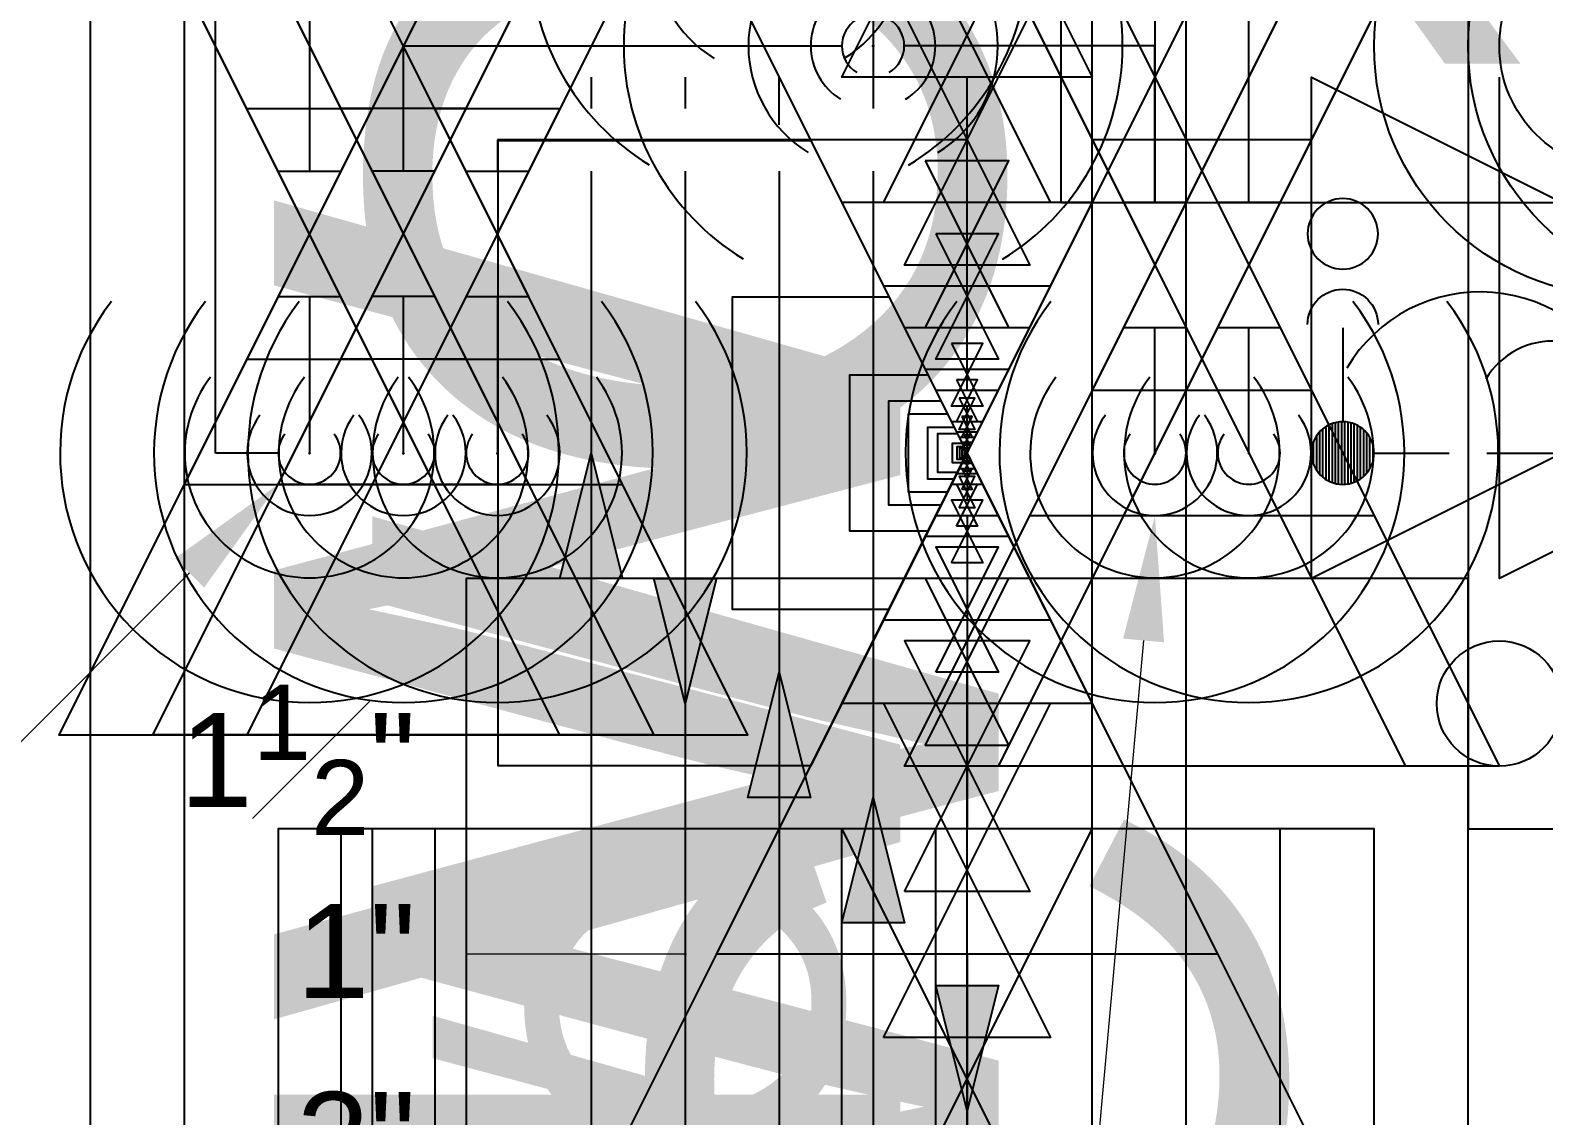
# Model space of a CAD drawing. Extents: x -6836 to 2023, y 218 to 1042.
# Drawn here: x -788.4 to -715.9, y 354 to 406 of the extents above; entities that cross this region are included whole.
import ezdxf
from ezdxf import colors
from ezdxf.entities.mleader import LeaderData, LeaderLine
from ezdxf.enums import TextEntityAlignment as Align
from ezdxf.math import Vec2, Vec3

# ---------------------------------------------------------------- set-up
doc = ezdxf.new("R2010")
doc.units = 0
doc.header["$LTSCALE"] = 18
doc.header["$MEASUREMENT"] = 0
doc.linetypes.add('VENT', pattern=[0.30000000000000004, 0.2, -0.1])
doc.layers.add('G-ANNO-TEXT', color=70, linetype='Continuous', lineweight=0)
for name, color, linetype in [('P-14HW-N', 3, 'Continuous'), ('P-14HW-N @ 192', 3, 'Continuous'), ('P-14HW-N @ 384', 3, 'Continuous'), ('P-14HW-N @ 48', 3, 'Continuous'), ('P-14HWC-N', 6, 'Continuous'), ('P-14HWC-N @ 192', 6, 'Continuous'), ('P-14HWC-N @ 384', 6, 'Continuous'), ('P-14HWC-N @ 48', 6, 'Continuous'), ('P-CW-N', 4, 'Continuous'), ('P-CW-N @ 1 (1)', 4, 'Continuous'), ('P-CW-N @ 192', 4, 'Continuous'), ('P-CW-N @ 384', 4, 'Continuous'), ('P-CW-N @ 48', 4, 'Continuous'), ('P-CW-N @ 96', 4, 'Continuous'), ('P-HW-N', 1, 'Continuous'), ('P-HW-N @ 1 (1)', 1, 'Continuous'), ('P-HW-N @ 192', 1, 'Continuous'), ('P-HW-N @ 384', 1, 'Continuous'), ('P-HW-N @ 48', 1, 'Continuous'), ('P-HW-N @ 96', 1, 'Continuous'), ('P-HWC-N', 2, 'Continuous'), ('P-HWC-N @ 1 (1)', 2, 'Continuous'), ('P-HWC-N @ 1 (2)', 2, 'Continuous'), ('P-HWC-N @ 12', 2, 'Continuous'), ('P-HWC-N @ 128', 2, 'Continuous'), ('P-HWC-N @ 16', 2, 'Continuous'), ('P-HWC-N @ 192', 2, 'Continuous'), ('P-HWC-N @ 2', 2, 'Continuous'), ('P-HWC-N @ 24', 2, 'Continuous'), ('P-HWC-N @ 384', 2, 'Continuous'), ('P-HWC-N @ 4', 2, 'Continuous'), ('P-HWC-N @ 48', 2, 'Continuous'), ('P-HWC-N @ 64', 2, 'Continuous'), ('P-HWC-N @ 768', 2, 'Continuous'), ('P-HWC-N @ 8', 2, 'Continuous'), ('P-HWC-N @ 96', 2, 'Continuous'), ('P-SAN-N', 6, 'Continuous'), ('P-SAN-N @ 48', 6, 'Continuous'), ('P-SANV-N', 5, 'VENT'), ('P-SANV-N @ 1 (1)', 5, 'VENT'), ('P-SANV-N @ 192', 5, 'VENT'), ('P-SANV-N @ 384', 5, 'VENT'), ('P-SANV-N @ 48', 5, 'VENT'), ('P-SANV-N @ 96', 5, 'VENT')]:
    doc.layers.add(name, color=color, linetype=linetype)
doc.styles.add('Arial', font='arial.ttf')
doc.dimstyles.new('Loop048', dxfattribs={"dimscale": 0, "dimtxt": 0.09375, "dimasz": 0.03125, "dimexe": 0.0625, "dimexo": 0.0625, "dimgap": 0.09375, "dimtad": 1, "dimdec": 4, "dimzin": 3, "dimdsep": 46, "dimlunit": 4, "dimtxsty": 'Arial', "dimblk": 'OBLIQUE', "dimcen": 0.09375, "dimdle": 0.0625, "dimclrd": 256, "dimclre": 256, "dimclrt": 256, "dimadec": 4, "dimazin": 0, "dimtfac": 0.8, "dimtdec": 4, "dimtix": 1, "dimtofl": 0, "dimtmove": 1, "dimatfit": 0, "dimldrblk": 'LeaderNoteBlock', "dimfxl": 1, "dimfrac": 1, "dimtolj": 1, "dimtzin": 0, "dimlwd": -1, "dimlwe": -1, "dimarcsym": 0})

# ---------------------------------------------------------------- blocks, each defined once
blk = doc.blocks.new('*U15')
at = {"linetype": 'Continuous'}
blk.add_arc((0, 0), 0.03111555437015312, 52.56696947382129, 307.4330305261797, dxfattribs=at)
blk = doc.blocks.new('*U2282')
at = {"layer": 'P-HW-N @ 1 (1)', "rotation": 89.99999999999999}
blk.add_blockref('*U15', (-730.0000000149357, 385.7428015229921), dxfattribs=at)
at = {"layer": 'P-HW-N @ 192', "xscale": 192.0000000000001, "yscale": 192.0000000000001, "zscale": 192.0000000000001, "rotation": 89.99999999999999}
blk.add_blockref('*U15', (-730.0000000149357, 385.7428015229921), dxfattribs=at)
at = {"layer": 'P-HW-N @ 384', "xscale": 384.0000000000001, "yscale": 384.0000000000001, "zscale": 384.0000000000001, "rotation": 89.99999999999999}
blk.add_blockref('*U15', (-730.0000000149357, 385.7428015229921), dxfattribs=at)
at = {"layer": 'P-HW-N @ 48', "xscale": 48, "yscale": 48, "zscale": 48, "rotation": 89.99999999999999}
blk.add_blockref('*U15', (-730.0000000149357, 385.7428015229921), dxfattribs=at)
at = {"layer": 'P-HW-N @ 96', "xscale": 96.00000000000003, "yscale": 96.00000000000003, "zscale": 96.00000000000003, "rotation": 89.99999999999999}
blk.add_blockref('*U15', (-730.0000000149357, 385.7428015229921), dxfattribs=at)
blk = doc.blocks.new('*U2283')
at = {"layer": 'P-CW-N @ 1 (1)', "rotation": 89.99999999999999}
blk.add_blockref('*U15', (-734.5000000149357, 385.7428015229921), dxfattribs=at)
at = {"layer": 'P-CW-N @ 192', "xscale": 192.0000000000001, "yscale": 192.0000000000001, "zscale": 192.0000000000001, "rotation": 89.99999999999999}
blk.add_blockref('*U15', (-734.5000000149357, 385.7428015229921), dxfattribs=at)
at = {"layer": 'P-CW-N @ 384', "xscale": 384.0000000000001, "yscale": 384.0000000000001, "zscale": 384.0000000000001, "rotation": 89.99999999999999}
blk.add_blockref('*U15', (-734.5000000149357, 385.7428015229921), dxfattribs=at)
at = {"layer": 'P-CW-N @ 48', "xscale": 48, "yscale": 48, "zscale": 48, "rotation": 89.99999999999999}
blk.add_blockref('*U15', (-734.5000000149357, 385.7428015229921), dxfattribs=at)
at = {"layer": 'P-CW-N @ 96', "xscale": 96.00000000000003, "yscale": 96.00000000000003, "zscale": 96.00000000000003, "rotation": 89.99999999999999}
blk.add_blockref('*U15', (-734.5000000149357, 385.7428015229921), dxfattribs=at)
blk = doc.blocks.new('*U36')
h = blk.add_hatch()
h.set_pattern_fill('ANSI31', color=256, scale=0.025, angle=135)
h.set_pattern_definition([(180, (0, 0), (-4.336808689942018e-19, -0.003125), [])])
edge = h.paths.add_edge_path()
edge.add_arc((-3.469446951953614e-18, -6.938893903907228e-18), 0.03125000000000001, 0, 360)
blk.add_circle((0, 0), 0.03125)
blk = doc.blocks.new('*U2284')
at = {"layer": 'P-SAN-N @ 48', "xscale": -48, "yscale": 48, "zscale": 48, "rotation": 270}
blk.add_blockref('*U36', (-725.5000000149357, 385.7428015229921), dxfattribs=at)
blk = doc.blocks.new('*U40')
at = {"linetype": 'Continuous'}
blk.add_circle((0, 0), 0.03515625, dxfattribs=at)
blk.add_arc((0.09046299364832541, 2.556089733746285e-18), 0.03515625, 90, 270, dxfattribs=at)
blk = doc.blocks.new('*U2285')
at = {"layer": 'P-SAN-N @ 48', "xscale": -48, "yscale": 48, "zscale": 48, "rotation": 90}
blk.add_blockref('*U40', (-725.5000000149357, 396.2428015229921), dxfattribs=at)
blk = doc.blocks.new('*U41')
blk.add_circle((0, 0), 0.03125)
blk = doc.blocks.new('*U2302')
at = {"layer": 'P-HW-N @ 1 (1)', "rotation": 180}
blk.add_blockref('*U41', (-707.5000000149357, 405.2428015229925), dxfattribs=at)
at = {"layer": 'P-HW-N @ 192', "xscale": 192, "yscale": 192, "zscale": 192, "rotation": 180}
blk.add_blockref('*U41', (-707.5000000149357, 405.2428015229925), dxfattribs=at)
at = {"layer": 'P-HW-N @ 384', "xscale": 384, "yscale": 384, "zscale": 384, "rotation": 180}
blk.add_blockref('*U41', (-707.5000000149357, 405.2428015229925), dxfattribs=at)
at = {"layer": 'P-HW-N @ 48', "xscale": 48, "yscale": 48, "zscale": 48, "rotation": 180}
blk.add_blockref('*U41', (-707.5000000149357, 405.2428015229925), dxfattribs=at)
at = {"layer": 'P-HW-N @ 96', "xscale": 96, "yscale": 96, "zscale": 96, "rotation": 180}
blk.add_blockref('*U41', (-707.5000000149357, 405.2428015229925), dxfattribs=at)
blk = doc.blocks.new('*U2306')
at = {"layer": 'P-HWC-N @ 1 (1)', "rotation": 180}
blk.add_blockref('*U41', (-712.0000000149357, 405.2428015229925), dxfattribs=at)
at = {"layer": 'P-HWC-N @ 192', "xscale": 192, "yscale": 192, "zscale": 192, "rotation": 180}
blk.add_blockref('*U41', (-712.0000000149357, 405.2428015229925), dxfattribs=at)
at = {"layer": 'P-HWC-N @ 384', "xscale": 384, "yscale": 384, "zscale": 384, "rotation": 180}
blk.add_blockref('*U41', (-712.0000000149357, 405.2428015229925), dxfattribs=at)
at = {"layer": 'P-HWC-N @ 48', "xscale": 48, "yscale": 48, "zscale": 48, "rotation": 180}
blk.add_blockref('*U41', (-712.0000000149357, 405.2428015229925), dxfattribs=at)
at = {"layer": 'P-HWC-N @ 96', "xscale": 96, "yscale": 96, "zscale": 96, "rotation": 180}
blk.add_blockref('*U41', (-712.0000000149357, 405.2428015229925), dxfattribs=at)
blk = doc.blocks.new('PLMB BALL VALVES')
at = {"linetype": 'Continuous'}
blk.add_lwpolyline([(-0.06249999999977263, -0.03124999999991473), (-0.06249999999977263, 0.03124999999991463), (0.0625, -0.03124999999991473), (0.0625, 0.03124999999991472), (-0.06249999999977263, -0.03124999999991473)], dxfattribs=at)
blk = doc.blocks.new('*U2309')
at = {"layer": 'P-HWC-N @ 1 (1)'}
blk.add_blockref('PLMB BALL VALVES', (-703.0000000149357, 391.7428015229925), dxfattribs=at)
at = {"layer": 'P-HWC-N @ 192', "xscale": 192, "yscale": 192, "zscale": 192}
blk.add_blockref('PLMB BALL VALVES', (-703.0000000149357, 391.7428015229925), dxfattribs=at)
at = {"layer": 'P-HWC-N @ 384', "xscale": 384, "yscale": 384, "zscale": 384}
blk.add_blockref('PLMB BALL VALVES', (-703.0000000149357, 391.7428015229925), dxfattribs=at)
at = {"layer": 'P-HWC-N @ 48', "xscale": 48, "yscale": 48, "zscale": 48}
blk.add_blockref('PLMB BALL VALVES', (-703.0000000149357, 391.7428015229925), dxfattribs=at)
at = {"layer": 'P-HWC-N @ 96', "xscale": 96, "yscale": 96, "zscale": 96}
blk.add_blockref('PLMB BALL VALVES', (-703.0000000149357, 391.7428015229925), dxfattribs=at)
blk = doc.blocks.new('*U56')
at = {"linetype": 'Continuous'}
blk.add_lwpolyline([(-0.0625, 0.0625, 0, 0.02734375, 0), (-0.004140429033668624, 0.0625, 0, 0, 0), (-0.004140429033668624, 0.0625, 0, 0, 0), (0.06249999999977263, 0.0625, 0, 0, 0)], format="xyseb", dxfattribs=at)
blk.add_lwpolyline([(-0.0625, 0.03125), (-0.0625, -0.03125), (0.0625, 0.03125), (0.0625, -0.03125)], dxfattribs=at)
blk.add_circle((0.0625, 0.046875), 0.007812499999988433, dxfattribs=at)
blk = doc.blocks.new('*U2310')
at = {"layer": 'P-HWC-N @ 1 (1)', "rotation": 180}
blk.add_blockref('*U56', (-694.0000000149357, 391.7428015229925), dxfattribs=at)
at = {"layer": 'P-HWC-N @ 192', "xscale": 192, "yscale": 192, "zscale": 192, "rotation": 180}
blk.add_blockref('*U56', (-694.0000000149357, 391.7428015229925), dxfattribs=at)
at = {"layer": 'P-HWC-N @ 384', "xscale": 384, "yscale": 384, "zscale": 384, "rotation": 180}
blk.add_blockref('*U56', (-694.0000000149357, 391.7428015229925), dxfattribs=at)
at = {"layer": 'P-HWC-N @ 48', "xscale": 48, "yscale": 48, "zscale": 48, "rotation": 180}
blk.add_blockref('*U56', (-694.0000000149357, 391.7428015229925), dxfattribs=at)
at = {"layer": 'P-HWC-N @ 96', "xscale": 96, "yscale": 96, "zscale": 96, "rotation": 180}
blk.add_blockref('*U56', (-694.0000000149357, 391.7428015229925), dxfattribs=at)
blk = doc.blocks.new('*U2313')
at = {"layer": 'P-HW-N @ 1 (1)', "rotation": 89.99999999999999}
blk.add_blockref('PLMB BALL VALVES', (-730.0000000149357, 394.7428015229921), dxfattribs=at)
at = {"layer": 'P-HW-N @ 192', "xscale": 192.0000000000001, "yscale": 192.0000000000001, "zscale": 192.0000000000001, "rotation": 89.99999999999999}
blk.add_blockref('PLMB BALL VALVES', (-730.0000000149357, 394.7428015229921), dxfattribs=at)
at = {"layer": 'P-HW-N @ 384', "xscale": 384.0000000000001, "yscale": 384.0000000000001, "zscale": 384.0000000000001, "rotation": 89.99999999999999}
blk.add_blockref('PLMB BALL VALVES', (-730.0000000149357, 394.7428015229921), dxfattribs=at)
at = {"layer": 'P-HW-N @ 48', "xscale": 48, "yscale": 48, "zscale": 48, "rotation": 89.99999999999999}
blk.add_blockref('PLMB BALL VALVES', (-730.0000000149357, 394.7428015229921), dxfattribs=at)
at = {"layer": 'P-HW-N @ 96', "xscale": 96.00000000000003, "yscale": 96.00000000000003, "zscale": 96.00000000000003, "rotation": 89.99999999999999}
blk.add_blockref('PLMB BALL VALVES', (-730.0000000149357, 394.7428015229921), dxfattribs=at)
blk = doc.blocks.new('*U2314')
at = {"layer": 'P-CW-N @ 1 (1)', "rotation": 89.99999999999999}
blk.add_blockref('PLMB BALL VALVES', (-734.5000000149357, 394.7428015229921), dxfattribs=at)
at = {"layer": 'P-CW-N @ 192', "xscale": 192.0000000000001, "yscale": 192.0000000000001, "zscale": 192.0000000000001, "rotation": 89.99999999999999}
blk.add_blockref('PLMB BALL VALVES', (-734.5000000149357, 394.7428015229921), dxfattribs=at)
at = {"layer": 'P-CW-N @ 384', "xscale": 384.0000000000001, "yscale": 384.0000000000001, "zscale": 384.0000000000001, "rotation": 89.99999999999999}
blk.add_blockref('PLMB BALL VALVES', (-734.5000000149357, 394.7428015229921), dxfattribs=at)
at = {"layer": 'P-CW-N @ 48', "xscale": 48, "yscale": 48, "zscale": 48, "rotation": 89.99999999999999}
blk.add_blockref('PLMB BALL VALVES', (-734.5000000149357, 394.7428015229921), dxfattribs=at)
at = {"layer": 'P-CW-N @ 96', "xscale": 96.00000000000003, "yscale": 96.00000000000003, "zscale": 96.00000000000003, "rotation": 89.99999999999999}
blk.add_blockref('PLMB BALL VALVES', (-734.5000000149357, 394.7428015229921), dxfattribs=at)
blk = doc.blocks.new('*U39')
at = {"layer": 'DEFPOINTS'}
blk.add_lwpolyline([(-0.125, -0.0625), (0.125, -0.0625), (0.125, 0.0625), (-0.125, 0.0625)], close=True, dxfattribs=at)
at = {"style": 'Arial'}
blk.add_text('HW', height=0.078125, dxfattribs=at).set_placement((-3.713743472833174e-17, 0), align=Align.MIDDLE)
blk = doc.blocks.new('*U2315')
at = {"layer": 'P-HW-N @ 384', "linetype": 'ByBlock', "lineweight": -2, "xscale": 384, "yscale": 384, "zscale": 384, "rotation": 89.99999999999999}
blk.add_blockref('*U39', (-752.5000000149357, 319.7428015229925), dxfattribs=at)
blk = doc.blocks.new('*U17')
at = {"layer": 'DEFPOINTS'}
blk.add_lwpolyline([(-0.125, -0.0625), (0.125, -0.0625), (0.125, 0.0625), (-0.125, 0.0625)], close=True, dxfattribs=at)
at = {"style": 'Arial'}
blk.add_text('CW', height=0.078125, dxfattribs=at).set_placement((-3.686292673615752e-17, 2.775557561562891e-17), align=Align.MIDDLE)
blk = doc.blocks.new('*U2316')
at = {"layer": 'P-CW-N @ 384', "linetype": 'ByBlock', "lineweight": -2, "xscale": 384, "yscale": 384, "zscale": 384, "rotation": 89.99999999999999}
blk.add_blockref('*U17', (-748.0000000149357, 319.7428015229925), dxfattribs=at)
blk = doc.blocks.new('*U16')
at = {"layer": 'DEFPOINTS'}
blk.add_lwpolyline([(-0.15625, -0.0625), (0.15625, -0.0625), (0.15625, 0.0625), (-0.15625, 0.0625)], close=True, dxfattribs=at)
at = {"style": 'Arial'}
blk.add_text('HWC', height=0.078125, dxfattribs=at).set_placement((-6.572811999932464e-17, 0), align=Align.MIDDLE)
blk = doc.blocks.new('*U2317')
at = {"layer": 'P-HWC-N @ 384', "linetype": 'ByBlock', "lineweight": -2, "xscale": 384, "yscale": 384, "zscale": 384, "rotation": 89.99999999999999}
blk.add_blockref('*U16', (-743.5000000149357, 319.7428015229925), dxfattribs=at)
blk = doc.blocks.new('*U30')
at = {"layer": 'DEFPOINTS'}
blk.add_lwpolyline([(-0.25, -0.06249999999999999), (0.25, -0.0625), (0.25, 0.0625), (-0.25, 0.0625)], close=True, dxfattribs=at)
at = {"insert": (-1.110223024625157e-16, 0.03903585436562074), "char_height": 0.078125, "width": 0.3407139839491038, "attachment_point": 2, "style": 'Arial'}
blk.add_mtext('140%%DHWC', dxfattribs=at)
blk = doc.blocks.new('*U2318')
at = {"layer": 'P-14HWC-N @ 192', "linetype": 'ByBlock', "lineweight": -2, "xscale": 192, "yscale": 192, "zscale": 192, "rotation": 89.99999999999999}
blk.add_blockref('*U30', (-757.0000000149357, 319.7428015229925), dxfattribs=at)
at = {"layer": 'P-14HWC-N @ 384', "linetype": 'ByBlock', "lineweight": -2, "xscale": 384, "yscale": 384, "zscale": 384, "rotation": 89.99999999999999}
blk.add_blockref('*U30', (-757.0000000149357, 319.7428015229925), dxfattribs=at)
blk = doc.blocks.new('*U18')
at = {"layer": 'DEFPOINTS'}
blk.add_lwpolyline([(-0.25, -0.06249999999999999), (0.25, -0.0625), (0.25, 0.0625), (-0.25, 0.0625)], close=True, dxfattribs=at)
at = {"insert": (-5.551115123125783e-17, 0.03956876705320601), "char_height": 0.078125, "width": 0.2237833603342428, "attachment_point": 2, "style": 'Arial'}
blk.add_mtext('140%%DHW', dxfattribs=at)
blk = doc.blocks.new('*U2319')
at = {"layer": 'P-14HW-N @ 192', "linetype": 'ByBlock', "lineweight": -2, "xscale": 192, "yscale": 192, "zscale": 192, "rotation": 89.99999999999999}
blk.add_blockref('*U18', (-761.5000000149357, 319.7428015229925), dxfattribs=at)
at = {"layer": 'P-14HW-N @ 384', "linetype": 'ByBlock', "lineweight": -2, "xscale": 384, "yscale": 384, "zscale": 384, "rotation": 89.99999999999999}
blk.add_blockref('*U18', (-761.5000000149357, 319.7428015229925), dxfattribs=at)
blk = doc.blocks.new('*U3')
at = {"linetype": 'Continuous'}
blk.add_arc((0, 0), 0.03111555437015312, 232.5669694738212, 127.4330305261797, dxfattribs=at)
blk = doc.blocks.new('*U2329')
at = {"layer": 'P-HWC-N @ 1 (1)', "rotation": 270}
blk.add_blockref('*U3', (-766.0000000149357, 385.7428015229925), dxfattribs=at)
at = {"layer": 'P-HWC-N @ 192', "xscale": 192, "yscale": 192, "zscale": 192, "rotation": 270}
blk.add_blockref('*U3', (-766.0000000149357, 385.7428015229925), dxfattribs=at)
at = {"layer": 'P-HWC-N @ 384', "xscale": 384, "yscale": 384, "zscale": 384, "rotation": 270}
blk.add_blockref('*U3', (-766.0000000149357, 385.7428015229925), dxfattribs=at)
at = {"layer": 'P-HWC-N @ 48', "xscale": 48, "yscale": 48, "zscale": 48, "rotation": 270}
blk.add_blockref('*U3', (-766.0000000149357, 385.7428015229925), dxfattribs=at)
at = {"layer": 'P-HWC-N @ 96', "xscale": 96, "yscale": 96, "zscale": 96, "rotation": 270}
blk.add_blockref('*U3', (-766.0000000149357, 385.7428015229925), dxfattribs=at)
blk = doc.blocks.new('*U2330')
at = {"layer": 'P-CW-N @ 1 (1)', "rotation": 270}
blk.add_blockref('*U3', (-770.5000000149357, 385.7428015229925), dxfattribs=at)
at = {"layer": 'P-CW-N @ 192', "xscale": 192, "yscale": 192, "zscale": 192, "rotation": 270}
blk.add_blockref('*U3', (-770.5000000149357, 385.7428015229925), dxfattribs=at)
at = {"layer": 'P-CW-N @ 384', "xscale": 384, "yscale": 384, "zscale": 384, "rotation": 270}
blk.add_blockref('*U3', (-770.5000000149357, 385.7428015229925), dxfattribs=at)
at = {"layer": 'P-CW-N @ 48', "xscale": 48, "yscale": 48, "zscale": 48, "rotation": 270}
blk.add_blockref('*U3', (-770.5000000149357, 385.7428015229925), dxfattribs=at)
at = {"layer": 'P-CW-N @ 96', "xscale": 96, "yscale": 96, "zscale": 96, "rotation": 270}
blk.add_blockref('*U3', (-770.5000000149357, 385.7428015229925), dxfattribs=at)
blk = doc.blocks.new('*U2331')
at = {"layer": 'P-HW-N @ 1 (1)', "rotation": 270}
blk.add_blockref('*U3', (-775.0000000149357, 385.7428015229925), dxfattribs=at)
at = {"layer": 'P-HW-N @ 192', "xscale": 192, "yscale": 192, "zscale": 192, "rotation": 270}
blk.add_blockref('*U3', (-775.0000000149357, 385.7428015229925), dxfattribs=at)
at = {"layer": 'P-HW-N @ 384', "xscale": 384, "yscale": 384, "zscale": 384, "rotation": 270}
blk.add_blockref('*U3', (-775.0000000149357, 385.7428015229925), dxfattribs=at)
at = {"layer": 'P-HW-N @ 48', "xscale": 48, "yscale": 48, "zscale": 48, "rotation": 270}
blk.add_blockref('*U3', (-775.0000000149357, 385.7428015229925), dxfattribs=at)
at = {"layer": 'P-HW-N @ 96', "xscale": 96, "yscale": 96, "zscale": 96, "rotation": 270}
blk.add_blockref('*U3', (-775.0000000149357, 385.7428015229925), dxfattribs=at)
blk = doc.blocks.new('*U51')
for start, end in [(121.274325396742, 238.7256746032579), (301.4341766631704, 58.56582333682955)]:
    blk.add_arc((0, 0), 0.03111555437015312, start, end)
blk = doc.blocks.new('*U2332')
at = {"layer": 'P-HW-N @ 1 (1)', "rotation": 180}
blk.add_blockref('*U51', (-752.5000000149357, 409.7428015229925), dxfattribs=at)
at = {"layer": 'P-HW-N @ 192', "xscale": 192, "yscale": 192, "zscale": 192, "rotation": 180}
blk.add_blockref('*U51', (-752.5000000149357, 409.7428015229925), dxfattribs=at)
at = {"layer": 'P-HW-N @ 384', "xscale": 384, "yscale": 384, "zscale": 384, "rotation": 180}
blk.add_blockref('*U51', (-752.5000000149357, 409.7428015229925), dxfattribs=at)
at = {"layer": 'P-HW-N @ 48', "xscale": 48, "yscale": 48, "zscale": 48, "rotation": 180}
blk.add_blockref('*U51', (-752.5000000149357, 409.7428015229925), dxfattribs=at)
at = {"layer": 'P-HW-N @ 96', "xscale": 96, "yscale": 96, "zscale": 96, "rotation": 180}
blk.add_blockref('*U51', (-752.5000000149357, 409.7428015229925), dxfattribs=at)
blk = doc.blocks.new('*U2333')
at = {"layer": 'P-CW-N @ 1 (1)', "rotation": 180}
blk.add_blockref('*U51', (-748.0000000149357, 405.2428015229925), dxfattribs=at)
at = {"layer": 'P-CW-N @ 192', "xscale": 192, "yscale": 192, "zscale": 192, "rotation": 180}
blk.add_blockref('*U51', (-748.0000000149357, 405.2428015229925), dxfattribs=at)
at = {"layer": 'P-CW-N @ 384', "xscale": 384, "yscale": 384, "zscale": 384, "rotation": 180}
blk.add_blockref('*U51', (-748.0000000149357, 405.2428015229925), dxfattribs=at)
at = {"layer": 'P-CW-N @ 48', "xscale": 48, "yscale": 48, "zscale": 48, "rotation": 180}
blk.add_blockref('*U51', (-748.0000000149357, 405.2428015229925), dxfattribs=at)
at = {"layer": 'P-CW-N @ 96', "xscale": 96, "yscale": 96, "zscale": 96, "rotation": 180}
blk.add_blockref('*U51', (-748.0000000149357, 405.2428015229925), dxfattribs=at)
blk = doc.blocks.new('*U2334')
at = {"layer": 'P-CW-N @ 1 (1)', "rotation": 89.99999999999999}
blk.add_blockref('PLMB BALL VALVES', (-770.5000000149357, 396.2428015229925), dxfattribs=at)
at = {"layer": 'P-CW-N @ 192', "xscale": 192, "yscale": 192, "zscale": 192, "rotation": 89.99999999999999}
blk.add_blockref('PLMB BALL VALVES', (-770.5000000149357, 396.2428015229925), dxfattribs=at)
at = {"layer": 'P-CW-N @ 384', "xscale": 384, "yscale": 384, "zscale": 384, "rotation": 89.99999999999999}
blk.add_blockref('PLMB BALL VALVES', (-770.5000000149357, 396.2428015229925), dxfattribs=at)
at = {"layer": 'P-CW-N @ 48', "xscale": 48, "yscale": 48, "zscale": 48, "rotation": 90}
blk.add_blockref('PLMB BALL VALVES', (-770.5000000149357, 396.2428015229925), dxfattribs=at)
at = {"layer": 'P-CW-N @ 96', "xscale": 96, "yscale": 96, "zscale": 96, "rotation": 89.99999999999999}
blk.add_blockref('PLMB BALL VALVES', (-770.5000000149357, 396.2428015229925), dxfattribs=at)
blk = doc.blocks.new('*U2335')
at = {"layer": 'P-HW-N @ 1 (1)', "rotation": 270}
blk.add_blockref('PLMB BALL VALVES', (-775.0000000149357, 396.2428015229925), dxfattribs=at)
at = {"layer": 'P-HW-N @ 192', "xscale": 192, "yscale": 192, "zscale": 192, "rotation": 270}
blk.add_blockref('PLMB BALL VALVES', (-775.0000000149357, 396.2428015229925), dxfattribs=at)
at = {"layer": 'P-HW-N @ 384', "xscale": 384, "yscale": 384, "zscale": 384, "rotation": 270}
blk.add_blockref('PLMB BALL VALVES', (-775.0000000149357, 396.2428015229925), dxfattribs=at)
at = {"layer": 'P-HW-N @ 48', "xscale": 48, "yscale": 48, "zscale": 48, "rotation": 270}
blk.add_blockref('PLMB BALL VALVES', (-775.0000000149357, 396.2428015229925), dxfattribs=at)
at = {"layer": 'P-HW-N @ 96', "xscale": 96, "yscale": 96, "zscale": 96, "rotation": 270}
blk.add_blockref('PLMB BALL VALVES', (-775.0000000149357, 396.2428015229925), dxfattribs=at)
blk = doc.blocks.new('*U2336')
at = {"layer": 'P-HWC-N @ 1 (1)', "rotation": 270}
blk.add_blockref('PLMB BALL VALVES', (-766.0000000149357, 396.2428015229925), dxfattribs=at)
at = {"layer": 'P-HWC-N @ 192', "xscale": 192, "yscale": 192, "zscale": 192, "rotation": 270}
blk.add_blockref('PLMB BALL VALVES', (-766.0000000149357, 396.2428015229925), dxfattribs=at)
at = {"layer": 'P-HWC-N @ 384', "xscale": 384, "yscale": 384, "zscale": 384, "rotation": 270}
blk.add_blockref('PLMB BALL VALVES', (-766.0000000149357, 396.2428015229925), dxfattribs=at)
at = {"layer": 'P-HWC-N @ 48', "xscale": 48, "yscale": 48, "zscale": 48, "rotation": 270}
blk.add_blockref('PLMB BALL VALVES', (-766.0000000149357, 396.2428015229925), dxfattribs=at)
at = {"layer": 'P-HWC-N @ 96', "xscale": 96, "yscale": 96, "zscale": 96, "rotation": 270}
blk.add_blockref('PLMB BALL VALVES', (-766.0000000149357, 396.2428015229925), dxfattribs=at)
blk = doc.blocks.new('*U2403')
at = {"layer": 'P-14HWC-N @ 384', "linetype": 'ByBlock', "lineweight": -2, "xscale": 384, "yscale": 384, "zscale": 384, "rotation": 89.99999999999999}
blk.add_blockref('*U30', (-710.5000000149357, 493.7428015229925), dxfattribs=at)
blk = doc.blocks.new('*U2404')
at = {"layer": 'P-14HW-N @ 384', "linetype": 'ByBlock', "lineweight": -2, "xscale": 384, "yscale": 384, "zscale": 384, "rotation": 89.99999999999999}
blk.add_blockref('*U18', (-715.0000000149357, 493.7428015229925), dxfattribs=at)
blk = doc.blocks.new('*U2408')
at = {"layer": 'P-HWC-N @ 384', "linetype": 'ByBlock', "lineweight": -2, "xscale": 384, "yscale": 384, "zscale": 384}
blk.add_blockref('*U16', (-659.5000000149357, 391.7428015229925), dxfattribs=at)
blk = doc.blocks.new('_Oblique')
at = {"color": 0, "linetype": 'ByBlock', "lineweight": -2}
blk.add_line((-0.5, -0.5), (0.5, 0.5), dxfattribs=at)
blk = doc.blocks.new('LeaderNoteBlock')
blk.add_ellipse((0, 0), major_axis=(1, -1.836909530733566e-16), ratio=0.2499999999998295, start_param=5.387520513321723, end_param=10.32044275462724)
blk = doc.blocks.new('*U120')
for p, q in [((-0.0625, 9.505924936092924e-10), (-0.09375, 9.505924974363136e-10)), ((0.0625000009887199, 2.00678804205732e-09), (0.09375000098871988, 2.534885816638908e-09))]:
    blk.add_line(p, q)
at = {"linetype": 'Continuous'}
for points in [[(-0.2187499999997726, 0.03125000095050724), (-0.09375, -0.03124999904932224), (-0.09375, 0.03125000095050724), (-0.2187499999997726, -0.03124999904932224), (-0.2187499999997726, 0.03125000095050724)], [(-0.01950223899833947, -0.009751119128395658), (-0.06250000047529625, -0.03124999904940751), (-0.06249999952470375, 0.03125000095059249), (-0.01950223850397403, 0.009751119622759319)], [(0.01950223850397226, -0.009751119622759319), (0.06249999952470375, -0.03125000095059249), (0.06250000047529625, 0.03124999904940751), (0.0195022389983377, 0.009751119128395658)], [(0.2187500004603947, 0.03125000464719163), (0.09375000151681766, -0.03124999746502892), (0.09375000046062211, 0.03125000253480055), (0.2187500015165903, -0.03124999535263783), (0.2187500004603947, 0.03125000464719163)], [(-0.01950223850397423, 0.00975111962275942), (-0.01950223850397423, 0.02925335812675912), (0.0195022389983379, 0.02925335812675912), (0.0195022389983379, 0.00975111912839576)], [(-0.01950223850397562, -0.009751119622759222), (4.943599696272116e-10, -4.943635590677493e-10), (-0.01950223800961018, 0.009751119128395755)], [(0.01950223899833789, 0.009751119128395757), (4.943647435862175e-10, -4.943635590677493e-10), (0.01950223949270333, -0.00975111962275922)]]:
    blk.add_lwpolyline(points, dxfattribs=at)
blk = doc.blocks.new('*U2487')
at = {"layer": 'P-HWC-N @ 1 (1)', "rotation": 89.99999999999999}
blk.add_blockref('*U120', (-743.5000000149357, 385.7428015229925), dxfattribs=at)
at = {"layer": 'P-HWC-N @ 1 (2)', "rotation": 89.99999999999999}
blk.add_blockref('*U120', (-743.5000000149357, 385.7428015229925), dxfattribs=at)
at = {"layer": 'P-HWC-N @ 12', "xscale": 12, "yscale": 12, "zscale": 12, "rotation": 89.99999999999999}
blk.add_blockref('*U120', (-743.5000000149357, 385.7428015229925), dxfattribs=at)
at = {"layer": 'P-HWC-N @ 128', "xscale": 128, "yscale": 128, "zscale": 128, "rotation": 89.99999999999999}
blk.add_blockref('*U120', (-743.5000000149357, 385.7428015229925), dxfattribs=at)
at = {"layer": 'P-HWC-N @ 16', "xscale": 16, "yscale": 16, "zscale": 16, "rotation": 89.99999999999999}
blk.add_blockref('*U120', (-743.5000000149357, 385.7428015229925), dxfattribs=at)
at = {"layer": 'P-HWC-N @ 192', "xscale": 192.0000000000001, "yscale": 192.0000000000001, "zscale": 192.0000000000001, "rotation": 89.99999999999999}
blk.add_blockref('*U120', (-743.5000000149357, 385.7428015229925), dxfattribs=at)
at = {"layer": 'P-HWC-N @ 2', "xscale": 2, "yscale": 2, "zscale": 2, "rotation": 89.99999999999999}
blk.add_blockref('*U120', (-743.5000000149357, 385.7428015229925), dxfattribs=at)
at = {"layer": 'P-HWC-N @ 24', "xscale": 24.00000000000001, "yscale": 24.00000000000001, "zscale": 24.00000000000001, "rotation": 89.99999999999999}
blk.add_blockref('*U120', (-743.5000000149357, 385.7428015229925), dxfattribs=at)
at = {"layer": 'P-HWC-N @ 384', "xscale": 384.0000000000001, "yscale": 384.0000000000001, "zscale": 384.0000000000001, "rotation": 89.99999999999999}
blk.add_blockref('*U120', (-743.5000000149357, 385.7428015229925), dxfattribs=at)
at = {"layer": 'P-HWC-N @ 4', "xscale": 4.000000000000001, "yscale": 4.000000000000001, "zscale": 4.000000000000001, "rotation": 89.99999999999999}
blk.add_blockref('*U120', (-743.5000000149357, 385.7428015229925), dxfattribs=at)
at = {"layer": 'P-HWC-N @ 48', "xscale": 48, "yscale": 48, "zscale": 48, "rotation": 90}
blk.add_blockref('*U120', (-743.5000000149357, 385.7428015229925), dxfattribs=at)
at = {"layer": 'P-HWC-N @ 64', "xscale": 64.00000000000001, "yscale": 64.00000000000001, "zscale": 64.00000000000001, "rotation": 89.99999999999999}
blk.add_blockref('*U120', (-743.5000000149357, 385.7428015229925), dxfattribs=at)
at = {"layer": 'P-HWC-N @ 768', "xscale": 768.0000000000002, "yscale": 768.0000000000002, "zscale": 768.0000000000002, "rotation": 89.99999999999999}
blk.add_blockref('*U120', (-743.5000000149357, 385.7428015229925), dxfattribs=at)
at = {"layer": 'P-HWC-N @ 8', "xscale": 8.000000000000002, "yscale": 8.000000000000002, "zscale": 8.000000000000002, "rotation": 89.99999999999999}
blk.add_blockref('*U120', (-743.5000000149357, 385.7428015229925), dxfattribs=at)
at = {"layer": 'P-HWC-N @ 96', "xscale": 96.00000000000003, "yscale": 96.00000000000003, "zscale": 96.00000000000003, "rotation": 89.99999999999999}
blk.add_blockref('*U120', (-743.5000000149357, 385.7428015229925), dxfattribs=at)
blk = doc.blocks.new('continuation')
blk.add_lwpolyline([(-0.002788043109108726, -0.03465576865603624, -0.6251024259306418), (4.252908789026399e-13, 1.409705685517793e-13, 0.6251024259306432), (0.002788043109534089, 0.03465576865617724)], format="xyb")
blk = doc.blocks.new('*U2489')
at = {"layer": 'P-SANV-N @ 1 (1)', "rotation": 270}
blk.add_blockref('continuation', (-712.0000000149357, 388.7428015229925), dxfattribs=at)
at = {"layer": 'P-SANV-N @ 192', "xscale": 192, "yscale": 192, "zscale": 192, "rotation": 270}
blk.add_blockref('continuation', (-712.0000000149357, 388.7428015229925), dxfattribs=at)
at = {"layer": 'P-SANV-N @ 384', "xscale": 384, "yscale": 384, "zscale": 384, "rotation": 270}
blk.add_blockref('continuation', (-712.0000000149357, 388.7428015229925), dxfattribs=at)
at = {"layer": 'P-SANV-N @ 48', "xscale": 48, "yscale": 48, "zscale": 48, "rotation": 270}
blk.add_blockref('continuation', (-712.0000000149357, 388.7428015229925), dxfattribs=at)
at = {"layer": 'P-SANV-N @ 96', "xscale": 96, "yscale": 96, "zscale": 96, "rotation": 270}
blk.add_blockref('continuation', (-712.0000000149357, 388.7428015229925), dxfattribs=at)
blk = doc.blocks.new('*U2490')
at = {"layer": 'P-SANV-N @ 1 (1)', "rotation": 270}
blk.add_blockref('continuation', (-712.0000000149357, 409.7428015229925), dxfattribs=at)
at = {"layer": 'P-SANV-N @ 192', "xscale": 192, "yscale": 192, "zscale": 192, "rotation": 270}
blk.add_blockref('continuation', (-712.0000000149357, 409.7428015229925), dxfattribs=at)
at = {"layer": 'P-SANV-N @ 384', "xscale": 384, "yscale": 384, "zscale": 384, "rotation": 270}
blk.add_blockref('continuation', (-712.0000000149357, 409.7428015229925), dxfattribs=at)
at = {"layer": 'P-SANV-N @ 48', "xscale": 48, "yscale": 48, "zscale": 48, "rotation": 270}
blk.add_blockref('continuation', (-712.0000000149357, 409.7428015229925), dxfattribs=at)
at = {"layer": 'P-SANV-N @ 96', "xscale": 96, "yscale": 96, "zscale": 96, "rotation": 270}
blk.add_blockref('continuation', (-712.0000000149357, 409.7428015229925), dxfattribs=at)
blk = doc.blocks.new('FlowArrow')
blk.add_hatch(color=256).paths.add_polyline_path([(-0.125, 1.539567084929416e-17), (1.387778780781446e-17, -0.03124999999999999), (1.387778780781446e-17, 0.03125000000000001)])
blk.add_lwpolyline([(-0.125, 1.530808498934192e-17), (1.387778780781446e-17, 0.03125000000000001), (1.387778780781446e-17, -0.03124999999999999), (-0.125, 1.530808498934192e-17)])

msp = doc.modelspace()

# ---------------------------------------------------------------- linework, layer by layer
at = {"layer": 'P-14HW-N'}
for p, q in [((-761.5000000149357, 403.7428015229925), (-761.5000000149357, 402.2428015229925)), ((-761.5000000149357, 399.2428015229925), (-761.5000000149357, 331.7428015229925))]:
    msp.add_line(p, q, dxfattribs=at)
at = {"layer": 'P-14HWC-N'}
for p, q in [((-757.0000000149357, 403.7428015229925), (-757.0000000149357, 402.2428015229925)), ((-757.0000000149357, 399.2428015229925), (-757.0000000149357, 331.7428015229925))]:
    msp.add_line(p, q, dxfattribs=at)
at = {"layer": 'P-CW-N'}
for p, q in [((-748.0000000149357, 408.2428015229925), (-748.0000000149357, 402.2428015229925)), ((-770.5000000149357, 405.2428015229925), (-749.5000000149357, 405.2428015229925)), ((-770.5000000149357, 399.2428015229925), (-770.5000000149357, 405.2428015229925)), ((-734.5000000149357, 405.2428015229925), (-746.5000000149357, 405.2428015229925)), ((-734.5000000149357, 397.7428015229925), (-734.5000000149357, 405.2428015229925)), ((-748.0000000149357, 399.2428015229923), (-748.0000000149357, 325.7428015229925)), ((-770.5000000149357, 385.7428015229925), (-770.5000000149357, 393.2428015229925)), ((-734.5000000149357, 385.7428015229921), (-734.5000000149357, 391.7428015229921))]:
    msp.add_line(p, q, dxfattribs=at)
at = {"layer": 'P-HW-N'}
for p, q in [((-775.0000000149357, 409.7428015229925), (-775.0000000149357, 399.2428015229925)), ((-730.0000000149357, 397.7428015229921), (-730.0000000149357, 409.7428015229925)), ((-779.5000000149357, 385.7428015229925), (-779.5000000149357, 408.2428015229925)), ((-752.5000000149357, 401.4600163356749), (-752.5000000149357, 403.7428015229925)), ((-752.5000000149357, 399.2428015229925), (-752.5000000149357, 325.7428015229925)), ((-775.0000000149357, 393.2428015229925), (-775.0000000149357, 385.7428015229925)), ((-730.0000000149357, 385.7428015229921), (-730.0000000149357, 391.7428015229921)), ((-776.5000000149357, 385.7428015229925), (-779.5000000149357, 385.7428015229925))]:
    msp.add_line(p, q, dxfattribs=at)
at = {"layer": 'P-HWC-N'}
for p, q in [((-743.5000000149357, 396.2428015229925), (-743.5000000149357, 403.7428015229923)), ((-743.5000000149357, 400.7428015229925), (-766.0000000149357, 400.7428015229925)), ((-766.0000000149357, 400.7428015229925), (-766.0000000149357, 399.2428015229925)), ((-766.0000000149357, 393.2428015229925), (-766.0000000149357, 385.7428015229925)), ((-743.5000000149357, 327.2308015229926), (-743.5000000149357, 375.2428015229925))]:
    msp.add_line(p, q, dxfattribs=at)
at = {"layer": 'P-SAN-N'}
msp.add_line((-725.5000000149357, 391.7428015229921), (-725.5000000149357, 387.2428015229921), dxfattribs=at)
at = {"layer": 'P-SANV-N'}
msp.add_line((-724.0000000149357, 385.7428015229925), (-712.0000000149357, 385.7428015229925), dxfattribs=at)

# ---------------------------------------------------------------- block references
at = {"layer": 'P-14HW-N'}
for name in ['*U2404', '*U2319']:
    msp.add_blockref(name, (0, 0), dxfattribs=at)
at = {"layer": 'P-14HW-N @ 48', "xscale": 48, "yscale": 48, "zscale": 48, "rotation": 270}
msp.add_blockref('FlowArrow', (-761.5000000149357, 379.7428015229925), dxfattribs=at)
at = {"layer": 'P-14HWC-N'}
for name in ['*U2403', '*U2318']:
    msp.add_blockref(name, (0, 0), dxfattribs=at)
at = {"layer": 'P-14HWC-N @ 48', "xscale": 48, "yscale": 48, "zscale": 48, "rotation": 90}
msp.add_blockref('FlowArrow', (-757.0000000149357, 379.7428015229925), dxfattribs=at)
at = {"layer": 'P-CW-N'}
for name in ['*U2334', '*U2314', '*U2333', '*U2330', '*U2283', '*U2316']:
    msp.add_blockref(name, (0, 0), dxfattribs=at)
at = {"layer": 'P-CW-N @ 48', "xscale": 48, "yscale": 48, "zscale": 48, "rotation": 270}
msp.add_blockref('FlowArrow', (-748.0000000149357, 363.2428015229925), dxfattribs=at)
at = {"layer": 'P-HW-N'}
for name in ['*U2335', '*U2332', '*U2313', '*U2302', '*U2331', '*U2282', '*U2315']:
    msp.add_blockref(name, (0, 0), dxfattribs=at)
at = {"layer": 'P-HW-N @ 48', "xscale": 48, "yscale": 48, "zscale": 48, "rotation": 270}
msp.add_blockref('FlowArrow', (-752.5000000149357, 369.2428015229925), dxfattribs=at)
at = {"layer": 'P-HWC-N'}
for name in ['*U2487', '*U2336', '*U2306', '*U2408', '*U2309', '*U2310', '*U2329', '*U2317']:
    msp.add_blockref(name, (0, 0), dxfattribs=at)
at = {"layer": 'P-HWC-N @ 48', "xscale": 48, "yscale": 48, "zscale": 48, "rotation": 90}
msp.add_blockref('FlowArrow', (-743.5000000149357, 360.2428015229925), dxfattribs=at)
at = {"layer": 'P-SAN-N'}
for name in ['*U2285', '*U2284']:
    msp.add_blockref(name, (0, 0), dxfattribs=at)
at = {"layer": 'P-SANV-N'}
for name in ['*U2490', '*U2489']:
    msp.add_blockref(name, (0, 0), dxfattribs=at)

# ---------------------------------------------------------------- texts
at = {"layer": 'G-ANNO-TEXT', "char_height": 4.5, "attachment_point": 3, "style": 'Arial'}
for s, insert, width in [('\\A1;1{\\H0.8x;\\S1#2;}"', (-769.9000000149358, 374.6428015229926), 26.09999999999991), (' 1"', (-769.9000000149358, 364.1428015229926), 17.09999999999991), ('2"', (-769.9000000149358, 355.1428015229926), 38.09999999999991)]:
    msp.add_mtext(s, dxfattribs=dict(at, insert=insert, width=width))

# ---------------------------------------------------------------- leaders
at = {"layer": 'G-ANNO-TEXT'}
for points in [[(-761.5000000149357, 372.2428015229925), (-766.0000000149357, 372.2428015229925), (-767.5000000149357, 372.2428015229925)], [(-757.0000000149357, 361.7428015229925), (-766.0000000149357, 361.7428015229925), (-767.5000000149357, 361.7428015229925)]]:
    msp.add_leader(points, dimstyle='Loop048', override={"dimscale": 0}, dxfattribs=at)
ml = msp.add_multileader_mtext('Standard', dxfattribs=at)
ml.set_content('\\A1;{\\H0.8x;\\S3#4;}"HW\\P{\\H0.8x;\\S3#4;}"CW\\P{\\H0.8x;\\S3#4;}"HWC', color=256, style='Arial')
ml.set_leader_properties(color=256, linetype='ByLayer', lineweight=-1)
ml.build(insert=Vec2(0, 0))
ml.multileader.update_dxf_attribs({"has_dogleg": 0, "dogleg_length": 0.125, "arrow_head_size": 6, "scale": 48})
ctx = ml.context
ctx.base_point, ctx.scale, ctx.char_height, ctx.arrow_head_size, ctx.landing_gap_size, ctx.plane_origin = Vec3(-846.2843792782372, 367.7428015229925), 48, 4.5, 6, 1.5, Vec3(-776.5000000149357, 388.7428015229925)
ctx.text_align_type = 2
notes = []
notes.append((ctx, [(0, (1, 1, 0), (-814.0000000149357, 367.7428015229925), (-1, 0), 6, [(0, [(-776.5000000149357, 384.2428015229925), (-793.0000000149357, 367.7428015229925)], 0, [])])]))
ctx.mtext.insert, ctx.mtext.alignment, ctx.mtext.flow_direction = Vec3(-821.5000000149357, 370.0311712364987), 3, 5
ml = msp.add_multileader_mtext('Standard', dxfattribs=at)
ml.set_content('\\A1;{\\H0.8x;\\S1#2;}"CW\\P2"W&V\\P2"W&T\\P{\\H0.8x;\\S1#2;}"HW', color=256, style='Arial')
ml.set_leader_properties(color=256, linetype='ByLayer', lineweight=-1)
ml.build(insert=Vec2(0, 0))
ml.multileader.update_dxf_attribs({"has_dogleg": 0, "dogleg_length": 0.125, "arrow_head_size": 6, "scale": 48})
ctx = ml.context
ctx.base_point, ctx.scale, ctx.char_height, ctx.arrow_head_size, ctx.landing_gap_size, ctx.plane_origin = Vec3(-844.314120069506, 333.2428015229925), 48, 4.5, 6, 1.5, Vec3(-763.0000000149357, 316.7428015229925)
ctx.text_align_type = 2
notes.append((ctx, [(0, (1, 1, 0), (-815.5000000149357, 333.2428015229925), (-1, 0), 6, [(0, [(-734.5000000149357, 382.7428015229925), (-739.0000000149357, 333.2428015229925)], 0, [])])]))
ctx.mtext.insert, ctx.mtext.alignment, ctx.mtext.flow_direction = Vec3(-823.0000000149357, 335.4928015229925), 3, 5
for ctx, leaders in notes:
    for number, flags, end, landing, length, lines in leaders:
        leader = LeaderData()
        leader.index, (leader.has_last_leader_line, leader.has_dogleg_vector, leader.attachment_direction) = number, flags
        leader.last_leader_point, leader.dogleg_vector, leader.dogleg_length = Vec3(end), Vec3(landing), length
        for number, points, colour, breaks in lines:
            line = LeaderLine()
            line.index, line.vertices, line.color, line.breaks = number, Vec3.list(points), colors.encode_raw_color(colour), breaks
            leader.lines.append(line)
        ctx.leaders.append(leader)

doc.saveas('drawing.dxf')
